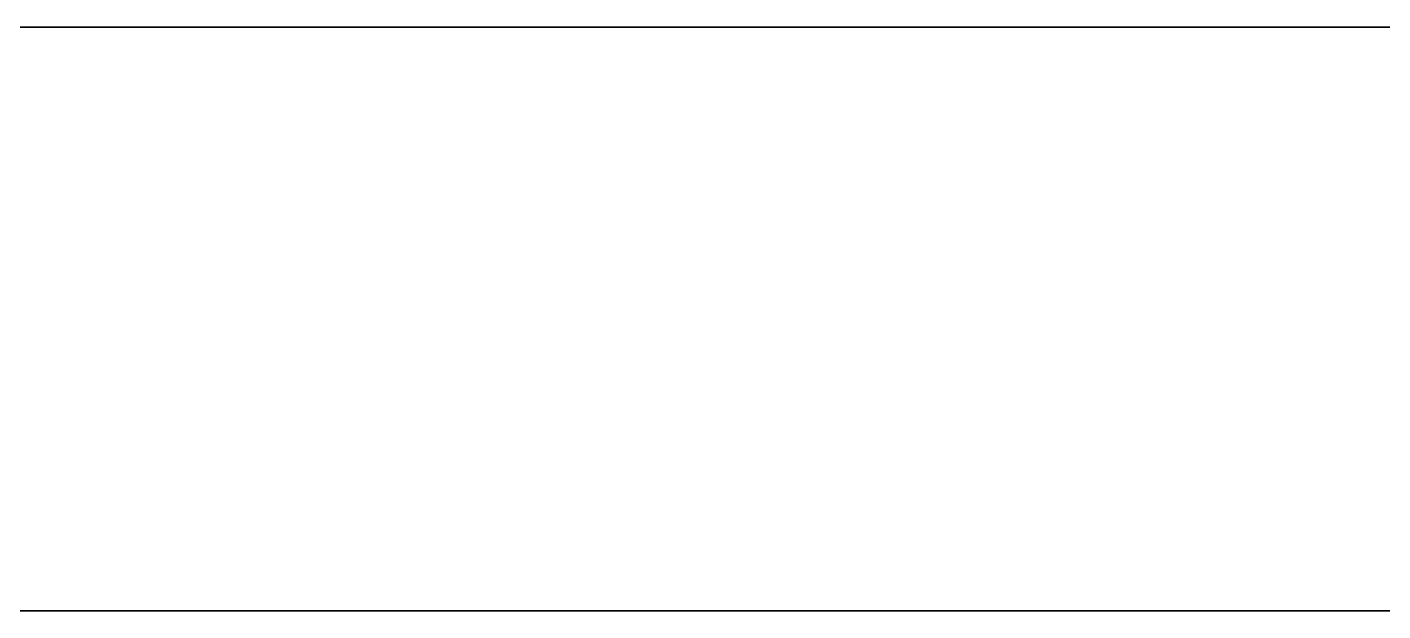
# Model space of a CAD drawing. Header units: metres. Extents: x 350990 to 353010, y 7455300 to 7456700.
# Drawn here: x 352013.3 to 352245.7, y 7455600 to 7455700 of the extents above; entities that cross this region are included whole.
import ezdxf

# ---------------------------------------------------------------- set-up
doc = ezdxf.new("R2010")
doc.units = ezdxf.units.M

msp = doc.modelspace()

# ---------------------------------------------------------------- linework, layer by layer
at = {"layer": 'BOC_M300N'}
msp.add_polyline3d([(352010, 7455700, 1290.983), (352020, 7455700, 1290.571), (352030, 7455700, 1290.406), (352040, 7455700, 1290.517), (352050, 7455700, 1290.922), (352060, 7455700, 1291.625), (352070, 7455700, 1292.615), (352080, 7455700, 1293.871), (352090, 7455700, 1295.361), (352100, 7455700, 1297.046), (352110, 7455700, 1298.879), (352120, 7455700, 1300.814), (352130, 7455700, 1302.749), (352140, 7455700, 1304.696), (352150, 7455700, 1306.621), (352160, 7455700, 1308.492), (352170, 7455700, 1310.287), (352180, 7455700, 1311.99), (352190, 7455700, 1313.593), (352200, 7455700, 1315.092), (352210, 7455700, 1316.485), (352220, 7455700, 1317.773), (352230, 7455700, 1318.952), (352240, 7455700, 1320.018), (352250, 7455700, 1320.962)], dxfattribs=at)
at = {"layer": 'BOC_M400N'}
msp.add_polyline3d([(352010, 7455600, 1288.164), (352020, 7455600, 1288.025), (352030, 7455600, 1287.756), (352040, 7455600, 1287.443), (352050, 7455600, 1287.125), (352060, 7455600, 1286.846), (352070, 7455600, 1286.655), (352080, 7455600, 1286.6), (352090, 7455600, 1286.728), (352100, 7455600, 1287.079), (352110, 7455600, 1287.685), (352120, 7455600, 1288.566), (352130, 7455600, 1289.727), (352140, 7455600, 1291.159), (352150, 7455600, 1292.839), (352160, 7455600, 1294.729), (352170, 7455600, 1296.778), (352180, 7455600, 1298.929), (352190, 7455600, 1301.115), (352200, 7455600, 1303.27), (352210, 7455600, 1305.326), (352220, 7455600, 1307.223), (352230, 7455600, 1308.909), (352240, 7455600, 1310.343), (352250, 7455600, 1311.495)], dxfattribs=at)
at = {"layer": 'BOLC_M300N'}
msp.add_polyline3d([(352010, 7455700, 1234.168), (352020, 7455700, 1235.85), (352030, 7455700, 1237.669), (352040, 7455700, 1239.651), (352050, 7455700, 1241.823), (352060, 7455700, 1244.212), (352070, 7455700, 1246.841), (352080, 7455700, 1249.724), (352090, 7455700, 1252.869), (352100, 7455700, 1256.268), (352110, 7455700, 1259.9), (352120, 7455700, 1263.726), (352130, 7455700, 1267.692), (352140, 7455700, 1271.729), (352150, 7455700, 1275.755), (352160, 7455700, 1279.681), (352170, 7455700, 1283.416), (352180, 7455700, 1286.873), (352190, 7455700, 1289.97), (352200, 7455700, 1292.641), (352210, 7455700, 1294.833), (352220, 7455700, 1296.509), (352230, 7455700, 1297.652), (352240, 7455700, 1298.26), (352250, 7455700, 1298.349)], dxfattribs=at)
at = {"layer": 'BOLC_M400N'}
msp.add_polyline3d([(352010, 7455600, 1252.981), (352020, 7455600, 1253.467), (352030, 7455600, 1253.977), (352040, 7455600, 1254.55), (352050, 7455600, 1255.22), (352060, 7455600, 1256.017), (352070, 7455600, 1256.96), (352080, 7455600, 1258.06), (352090, 7455600, 1259.317), (352100, 7455600, 1260.719), (352110, 7455600, 1262.246), (352120, 7455600, 1263.865), (352130, 7455600, 1265.535), (352140, 7455600, 1267.211), (352150, 7455600, 1268.842), (352160, 7455600, 1270.376), (352170, 7455600, 1271.767), (352180, 7455600, 1272.97), (352190, 7455600, 1273.954), (352200, 7455600, 1274.695), (352210, 7455600, 1275.181), (352220, 7455600, 1275.414), (352230, 7455600, 1275.407), (352240, 7455600, 1275.185), (352250, 7455600, 1274.783)], dxfattribs=at)
at = {"layer": 'BOX_M300N'}
msp.add_polyline3d([(352010, 7455700, 1213.591), (352020, 7455700, 1213.813), (352030, 7455700, 1214.295), (352040, 7455700, 1215.164), (352050, 7455700, 1216.531), (352060, 7455700, 1218.478), (352070, 7455700, 1221.054), (352080, 7455700, 1224.269), (352090, 7455700, 1228.091), (352100, 7455700, 1232.445), (352110, 7455700, 1237.22), (352120, 7455700, 1242.271), (352130, 7455700, 1247.43), (352140, 7455700, 1252.517), (352150, 7455700, 1257.352), (352160, 7455700, 1261.769), (352170, 7455700, 1265.624), (352180, 7455700, 1268.81), (352190, 7455700, 1271.261), (352200, 7455700, 1272.955), (352210, 7455700, 1273.914), (352220, 7455700, 1274.199), (352230, 7455700, 1273.904), (352240, 7455700, 1273.144), (352250, 7455700, 1272.048)], dxfattribs=at)
at = {"layer": 'BOX_M400N'}
msp.add_polyline3d([(352010, 7455600, 1227.189), (352020, 7455600, 1227.694), (352030, 7455600, 1228.25), (352040, 7455600, 1228.93), (352050, 7455600, 1229.798), (352060, 7455600, 1230.903), (352070, 7455600, 1232.27), (352080, 7455600, 1233.903), (352090, 7455600, 1235.773), (352100, 7455600, 1237.827), (352110, 7455600, 1239.986), (352120, 7455600, 1242.151), (352130, 7455600, 1244.21), (352140, 7455600, 1246.05), (352150, 7455600, 1247.561), (352160, 7455600, 1248.65), (352170, 7455600, 1249.252), (352180, 7455600, 1249.33), (352190, 7455600, 1248.89), (352200, 7455600, 1247.972), (352210, 7455600, 1246.658), (352220, 7455600, 1245.061), (352230, 7455600, 1243.32), (352240, 7455600, 1241.592), (352250, 7455600, 1240.038)], dxfattribs=at)
at = {"layer": 'CU_0p2_M300N'}
msp.add_polyline3d([(352010, 7455700, 1218.623), (352020, 7455700, 1218.226), (352030, 7455700, 1217.954), (352040, 7455700, 1217.79), (352050, 7455700, 1217.674), (352060, 7455700, 1217.493), (352061.904, 7455700, 1220), (352070, 7455700, 1228.643), (352080, 7455700, 1228.405), (352090, 7455700, 1227.665), (352091.718, 7455700, 1230), (352100, 7455700, 1238.869), (352110, 7455700, 1237.3), (352112.144, 7455700, 1240), (352120, 7455700, 1247.882), (352130, 7455700, 1244.493), (352135.167, 7455700, 1250), (352140, 7455700, 1254.305), (352147.665, 7455700, 1250), (352140, 7455700, 1242.541), (352137.192, 7455700, 1240), (352130, 7455700, 1233.793), (352124.956, 7455700, 1230), (352120, 7455700, 1226.026), (352111.137, 7455700, 1220), (352110, 7455700, 1219.1), (352100, 7455700, 1212), (352096.655, 7455700, 1210), (352090, 7455700, 1204.882), (352082.625, 7455700, 1200), (352080, 7455700, 1197.686), (352070.169, 7455700, 1190), (352070, 7455700, 1189.821), (352060, 7455700, 1180.447), (352059.45, 7455700, 1180), (352053.275, 7455700, 1170), (352050, 7455700, 1162.436), (352048.665, 7455700, 1160), (352045.898, 7455700, 1150), (352050, 7455700, 1142.719), (352051.417, 7455700, 1140), (352055.278, 7455700, 1130), (352057.99, 7455700, 1120), (352060, 7455700, 1111.023), (352060.156, 7455700, 1110), (352061.889, 7455700, 1100), (352064.146, 7455700, 1090), (352067.135, 7455700, 1080), (352070, 7455700, 1072.482), (352070.82, 7455700, 1070), (352074.971, 7455700, 1060), (352079.59, 7455700, 1050), (352080, 7455700, 1049.216), (352084.955, 7455700, 1040), (352090, 7455700, 1030.993), (352090.638, 7455700, 1030), (352097.447, 7455700, 1020), (352100, 7455700, 1016.318), (352105.586, 7455700, 1010), (352110, 7455700, 1005.113), (352116.373, 7455700, 1000), (352120, 7455700, 997.115), (352130, 7455700, 991.643), (352134.067, 7455700, 990), (352140, 7455700, 987.505), (352150, 7455700, 983.825), (352159.096, 7455700, 980), (352160, 7455700, 979.537), (352170, 7455700, 972.711), (352172.959, 7455700, 970), (352180, 7455700, 960.181), (352180.11, 7455700, 960), (352182.919, 7455700, 950), (352182.323, 7455700, 940), (352180, 7455700, 933.88), (352178.408, 7455700, 930), (352172.549, 7455700, 920), (352170, 7455700, 915.688), (352167.031, 7455700, 910), (352163.459, 7455700, 900), (352161.792, 7455700, 890), (352161.598, 7455700, 880), (352162.331, 7455700, 870), (352163.483, 7455700, 860), (352164.645, 7455700, 850), (352165.504, 7455700, 840), (352165.823, 7455700, 830), (352165.419, 7455700, 820), (352164.167, 7455700, 810), (352162.035, 7455700, 800), (352160, 7455700, 792.779), (352159.329, 7455700, 790), (352156.709, 7455700, 780), (352154.076, 7455700, 770), (352151.75, 7455700, 760), (352150, 7455700, 750.49), (352149.916, 7455700, 750), (352148.654, 7455700, 740), (352147.395, 7455700, 730), (352145.467, 7455700, 720), (352141.601, 7455700, 710), (352140, 7455700, 707.604), (352132.721, 7455700, 700), (352130, 7455700, 698.171), (352120, 7455700, 693.954), (352110, 7455700, 692.071), (352100, 7455700, 691.801), (352090, 7455700, 692.867), (352080, 7455700, 695.204), (352070, 7455700, 698.788), (352067.163, 7455700, 700), (352060, 7455700, 703.176), (352050, 7455700, 707.708), (352043.612, 7455700, 710), (352040, 7455700, 711.311), (352030, 7455700, 712.774), (352020, 7455700, 711.745), (352014.647, 7455700, 710), (352010, 7455700, 708.411)], dxfattribs=at)
msp.add_polyline3d([(352090, 7455700, 1245.997), (352089.597, 7455700, 1250), (352090, 7455700, 1250.406), (352100, 7455700, 1250.052), (352100.677, 7455700, 1250), (352100, 7455700, 1249.539)], close=True, dxfattribs=at)
at = {"layer": 'CU_0p4_M300N'}
msp.add_polyline3d([(352010, 7455700, 924.6), (352020, 7455700, 921.75), (352023.113, 7455700, 920), (352030, 7455700, 915.868), (352036.819, 7455700, 910), (352040, 7455700, 907.096), (352047.84, 7455700, 900), (352050, 7455700, 897.998), (352060, 7455700, 891.136), (352062.601, 7455700, 890), (352070, 7455700, 887.083), (352080, 7455700, 885.055), (352090, 7455700, 883.536), (352100, 7455700, 881.163), (352102.552, 7455700, 880), (352110, 7455700, 876.611), (352117.65, 7455700, 870), (352120, 7455700, 867.595), (352124.747, 7455700, 860), (352129.053, 7455700, 850), (352130, 7455700, 846.132), (352131.234, 7455700, 840), (352131.663, 7455700, 830), (352130.492, 7455700, 820), (352130, 7455700, 818.107), (352127.338, 7455700, 810), (352122.502, 7455700, 800), (352120, 7455700, 795.573), (352114.774, 7455700, 790), (352110, 7455700, 784.719), (352100, 7455700, 780.963), (352090, 7455700, 784.338), (352084.276, 7455700, 790), (352080, 7455700, 794.112), (352075.287, 7455700, 800), (352070, 7455700, 806.337), (352066.655, 7455700, 810), (352060, 7455700, 816.834), (352055.073, 7455700, 820), (352050, 7455700, 823.027), (352040, 7455700, 824.161), (352030, 7455700, 820.931), (352028.695, 7455700, 820), (352020, 7455700, 813.258), (352017.214, 7455700, 810), (352010.169, 7455700, 800)], dxfattribs=at)
msp.add_polyline3d([(352030, 7455700, 1005.868), (352029.567, 7455700, 1010), (352030, 7455700, 1012.558), (352033.081, 7455700, 1020), (352040, 7455700, 1025.111), (352050, 7455700, 1020.563), (352050.427, 7455700, 1020), (352055.675, 7455700, 1010), (352058.039, 7455700, 1000), (352054.847, 7455700, 990), (352050, 7455700, 985.524), (352040, 7455700, 986.601), (352036.945, 7455700, 990), (352031.116, 7455700, 1000)], close=True, dxfattribs=at)
at = {"layer": 'PHY_M300N'}
for points in [[(352010, 7455700, 1299.612), (352015.584, 7455700, 1300), (352020, 7455700, 1300.307), (352030, 7455700, 1301.122), (352040, 7455700, 1302.053), (352050, 7455700, 1303.094), (352060, 7455700, 1304.237), (352070, 7455700, 1305.471), (352080, 7455700, 1306.784), (352090, 7455700, 1308.164), (352100, 7455700, 1309.595), (352102.76, 7455700, 1310), (352110, 7455700, 1311.062), (352120, 7455700, 1312.549), (352130, 7455700, 1314.038), (352140, 7455700, 1315.512), (352150, 7455700, 1316.953), (352160, 7455700, 1318.004), (352166.752, 7455700, 1310), (352165.436, 7455700, 1300), (352163.542, 7455700, 1290), (352161.149, 7455700, 1280), (352160, 7455700, 1275.91), (352158.29, 7455700, 1270), (352155.049, 7455700, 1260), (352151.547, 7455700, 1250), (352150, 7455700, 1245.75), (352147.748, 7455700, 1240), (352143.764, 7455700, 1230), (352140, 7455700, 1220.528), (352139.767, 7455700, 1220), (352135.545, 7455700, 1210), (352131.521, 7455700, 1200), (352130, 7455700, 1195.847), (352127.561, 7455700, 1190), (352123.863, 7455700, 1180), (352129.127, 7455700, 1170), (352130, 7455700, 1168.636), (352135.253, 7455700, 1160), (352140, 7455700, 1153.586), (352142.506, 7455700, 1150), (352150, 7455700, 1140.878), (352150.674, 7455700, 1140), (352159.385, 7455700, 1130), (352160, 7455700, 1129.366), (352168.312, 7455700, 1120), (352170, 7455700, 1118.248), (352177.199, 7455700, 1110), (352180, 7455700, 1106.972), (352185.808, 7455700, 1100), (352190, 7455700, 1095.156), (352194.016, 7455700, 1090), (352200, 7455700, 1082.495), (352201.799, 7455700, 1080), (352209.106, 7455700, 1070), (352210, 7455700, 1068.789), (352215.92, 7455700, 1060), (352220, 7455700, 1054.016), (352222.533, 7455700, 1050), (352228.95, 7455700, 1040), (352230, 7455700, 1038.395), (352235.187, 7455700, 1030), (352240, 7455700, 1022.495), (352241.54, 7455700, 1020), (352247.981, 7455700, 1010)], [(352250, 7455700, 888.907), (352240, 7455700, 889.265), (352230, 7455700, 889.245), (352220, 7455700, 888.454), (352210, 7455700, 886.599), (352200, 7455700, 883.701), (352190, 7455700, 880.225), (352189.283, 7455700, 880), (352180, 7455700, 877.079), (352170, 7455700, 875.353), (352160, 7455700, 876.083), (352150, 7455700, 879.951), (352149.931, 7455700, 880), (352140, 7455700, 887.099), (352137.031, 7455700, 890), (352130, 7455700, 896.9), (352127.224, 7455700, 900), (352120, 7455700, 908.049), (352118.196, 7455700, 910), (352110, 7455700, 918.778), (352108.592, 7455700, 920), (352100, 7455700, 927.338), (352094.897, 7455700, 930), (352090, 7455700, 932.498), (352080, 7455700, 933.765), (352070, 7455700, 931.444), (352067.069, 7455700, 930), (352060, 7455700, 926.47), (352050, 7455700, 920.374), (352049.309, 7455700, 920), (352040, 7455700, 914.833), (352030, 7455700, 911.649), (352020, 7455700, 911.994), (352010, 7455700, 916.223)]]:
    msp.add_polyline3d(points, dxfattribs=at)
at = {"layer": 'PHY_M400N'}
for points in [[(352010, 7455600, 1035.74), (352020, 7455600, 1032.242), (352025.744, 7455600, 1030), (352030, 7455600, 1028.463), (352040, 7455600, 1024.44), (352050, 7455600, 1020.193), (352050.423, 7455600, 1020), (352060, 7455600, 1015.696), (352070, 7455600, 1010.99), (352072.008, 7455600, 1010), (352080, 7455600, 1005.992), (352090, 7455600, 1000.756), (352091.399, 7455600, 1000), (352100, 7455600, 995.149), (352108.809, 7455600, 990), (352110, 7455600, 989.265), (352120, 7455600, 982.963), (352124.619, 7455600, 980), (352130, 7455600, 976.341), (352139.28, 7455600, 970), (352140, 7455600, 969.481), (352150, 7455600, 962.396), (352153.464, 7455600, 960), (352160, 7455600, 955.349), (352167.908, 7455600, 950), (352170, 7455600, 948.57), (352180, 7455600, 942.181), (352183.68, 7455600, 940), (352190, 7455600, 936.332), (352200, 7455600, 931.078), (352202.189, 7455600, 930), (352210, 7455600, 926.295), (352220, 7455600, 921.958), (352224.722, 7455600, 920), (352230, 7455600, 917.889), (352240, 7455600, 913.969), (352250, 7455600, 910.177)], [(352248.34, 7455600, 830), (352240.159, 7455600, 840), (352240, 7455600, 840.182), (352231.218, 7455600, 850), (352230, 7455600, 851.298), (352220.408, 7455600, 860), (352220, 7455600, 860.358), (352210, 7455600, 866.701), (352200.729, 7455600, 870), (352200, 7455600, 870.255), (352190, 7455600, 871.218), (352180, 7455600, 870.357), (352177.905, 7455600, 870), (352170, 7455600, 868.63), (352160, 7455600, 867.01), (352150, 7455600, 866.182), (352140, 7455600, 866.38), (352130, 7455600, 867.377), (352120, 7455600, 868.591), (352110, 7455600, 869.277), (352100, 7455600, 868.763), (352090, 7455600, 866.672), (352080, 7455600, 863.083), (352073.119, 7455600, 860), (352070, 7455600, 858.531), (352060, 7455600, 853.926), (352050, 7455600, 850.52), (352045.557, 7455600, 850), (352040, 7455600, 849.312), (352035.694, 7455600, 850), (352030, 7455600, 850.885), (352020, 7455600, 854.934), (352010.97, 7455600, 860)]]:
    msp.add_polyline3d(points, dxfattribs=at)
at = {"layer": 'POT_M300N'}
for points in [[(352010, 7455700, 933.147), (352020, 7455700, 932.2), (352029.323, 7455700, 930), (352030, 7455700, 929.831), (352040, 7455700, 925.76), (352050, 7455700, 920.037), (352050.05, 7455700, 920), (352060, 7455700, 912.217), (352062.349, 7455700, 910), (352070, 7455700, 902.282), (352071.972, 7455700, 900), (352080, 7455700, 890.185), (352080.137, 7455700, 890), (352087.287, 7455700, 880), (352090, 7455700, 876.123), (352094.072, 7455700, 870), (352100, 7455700, 861.153), (352100.757, 7455700, 860), (352107.424, 7455700, 850), (352110, 7455700, 846.283), (352114.4, 7455700, 840), (352120, 7455700, 832.414), (352121.835, 7455700, 830), (352129.813, 7455700, 820), (352130, 7455700, 819.773), (352138.353, 7455700, 810), (352140, 7455700, 808.122), (352147.383, 7455700, 800), (352150, 7455700, 797.107), (352156.595, 7455700, 790), (352160, 7455700, 786.162), (352165.507, 7455700, 780), (352170, 7455700, 774.462), (352173.563, 7455700, 770), (352180, 7455700, 760.486), (352180.316, 7455700, 760), (352185.459, 7455700, 750), (352189.062, 7455700, 740), (352190, 7455700, 735.716), (352191.156, 7455700, 730), (352191.91, 7455700, 720), (352191.524, 7455700, 710), (352190.155, 7455700, 700), (352190, 7455700, 699.314), (352187.799, 7455700, 690), (352184.679, 7455700, 680), (352180.967, 7455700, 670), (352180, 7455700, 667.687), (352176.457, 7455700, 660), (352171.551, 7455700, 650), (352170, 7455700, 646.91), (352166.06, 7455700, 640), (352160.544, 7455700, 630), (352160, 7455700, 628.938), (352154.769, 7455700, 620), (352150, 7455700, 610.382), (352149.787, 7455700, 610), (352145.444, 7455700, 600), (352142.641, 7455700, 590), (352141.395, 7455700, 580), (352141.714, 7455700, 570), (352143.616, 7455700, 560), (352147.144, 7455700, 550), (352150, 7455700, 544.545), (352152.372, 7455700, 540), (352159.56, 7455700, 530), (352160, 7455700, 529.52), (352168.975, 7455700, 520), (352170, 7455700, 519.12), (352180, 7455700, 510.711), (352180.847, 7455700, 510), (352190, 7455700, 503.505), (352194.884, 7455700, 500), (352200, 7455700, 496.776), (352210, 7455700, 490.235), (352210.337, 7455700, 490), (352220, 7455700, 483.809), (352225.521, 7455700, 480), (352230, 7455700, 477.072), (352239.849, 7455700, 470), (352240, 7455700, 469.894), (352250, 7455700, 462.134)], [(352250, 7455700, 290.1), (352240, 7455700, 290.097), (352230, 7455700, 290.095), (352220, 7455700, 290.092), (352210, 7455700, 290.09), (352200, 7455700, 290.088), (352190, 7455700, 290.085), (352180, 7455700, 290.082), (352170, 7455700, 290.079), (352160, 7455700, 290.076), (352150, 7455700, 290.074), (352140, 7455700, 290.071), (352130, 7455700, 290.068), (352120, 7455700, 290.066), (352110, 7455700, 290.064), (352100, 7455700, 290.062), (352090, 7455700, 290.061), (352080, 7455700, 290.06), (352070, 7455700, 290.06), (352060, 7455700, 290.06), (352050, 7455700, 290.061), (352040, 7455700, 290.062), (352030, 7455700, 290.063), (352020, 7455700, 290.065), (352010, 7455700, 290.068)]]:
    msp.add_polyline3d(points, dxfattribs=at)
at = {"layer": 'POT_M400N'}
for points in [[(352250, 7455600, 290.509), (352240, 7455600, 290.509), (352230, 7455600, 290.52), (352220, 7455600, 290.534), (352210, 7455600, 290.544), (352200, 7455600, 290.542), (352190, 7455600, 290.523), (352180, 7455600, 290.486), (352170, 7455600, 290.438), (352160, 7455600, 290.386), (352150, 7455600, 290.338), (352140, 7455600, 290.295), (352130, 7455600, 290.26), (352120, 7455600, 290.232), (352110, 7455600, 290.211), (352100, 7455600, 290.195), (352090, 7455600, 290.185), (352080, 7455600, 290.179), (352070, 7455600, 290.177), (352060, 7455600, 290.179), (352050, 7455600, 290.187), (352040, 7455600, 290.201), (352030, 7455600, 290.223), (352020, 7455600, 290.259), (352010, 7455600, 290.317)], [(352010, 7455600, 505.72), (352014.957, 7455600, 500), (352020, 7455600, 494.214), (352023.594, 7455600, 490), (352030, 7455600, 482.633), (352032.313, 7455600, 480), (352040, 7455600, 471.51), (352041.425, 7455600, 470), (352050, 7455600, 461.232), (352051.295, 7455600, 460), (352060, 7455600, 452), (352062.411, 7455600, 450), (352070, 7455600, 443.87), (352075.471, 7455600, 440), (352080, 7455600, 436.834), (352090, 7455600, 430.855), (352091.708, 7455600, 430), (352100, 7455600, 425.765), (352110, 7455600, 421.697), (352115.516, 7455600, 420), (352120, 7455600, 418.533), (352130, 7455600, 416.269), (352140, 7455600, 414.971), (352150, 7455600, 414.568), (352160, 7455600, 414.936), (352170, 7455600, 415.867), (352180, 7455600, 417.067), (352190, 7455600, 418.161), (352200, 7455600, 418.73), (352210, 7455600, 418.362), (352220, 7455600, 416.705), (352230, 7455600, 413.485), (352237, 7455600, 410), (352240, 7455600, 408.318), (352250, 7455600, 400.651)]]:
    msp.add_polyline3d(points, dxfattribs=at)
at = {"layer": 'PRO_M300N'}
for points in [[(352010, 7455700, 1299.612), (352015.584, 7455700, 1300), (352020, 7455700, 1300.307), (352030, 7455700, 1301.122), (352040, 7455700, 1302.053), (352050, 7455700, 1303.094), (352060, 7455700, 1304.237), (352070, 7455700, 1305.471), (352080, 7455700, 1306.784), (352090, 7455700, 1308.164), (352100, 7455700, 1309.595), (352102.76, 7455700, 1310), (352110, 7455700, 1311.062), (352120, 7455700, 1312.549), (352130, 7455700, 1314.038), (352140, 7455700, 1315.512), (352150, 7455700, 1316.953), (352160, 7455700, 1318.344), (352170, 7455700, 1319.667), (352172.681, 7455700, 1320), (352180, 7455700, 1320.908), (352190, 7455700, 1322.051), (352200, 7455700, 1323.081), (352210, 7455700, 1323.988), (352220, 7455700, 1324.759), (352230, 7455700, 1325.387), (352240, 7455700, 1325.863), (352250, 7455700, 1326.185)], [(352250, 7455700, 290.01), (352240, 7455700, 290.01), (352230, 7455700, 290.01), (352220, 7455700, 290.01), (352210, 7455700, 290.01), (352200, 7455700, 290.01), (352190, 7455700, 290.01), (352180, 7455700, 290.01), (352170, 7455700, 290.01), (352160, 7455700, 290.01), (352150, 7455700, 290.01), (352140, 7455700, 290.01), (352130, 7455700, 290.01), (352120, 7455700, 290.01), (352110, 7455700, 290.01), (352100, 7455700, 290.01), (352090, 7455700, 290.01), (352080, 7455700, 290.01), (352070, 7455700, 290.01), (352060, 7455700, 290.01), (352050, 7455700, 290.01), (352040, 7455700, 290.01), (352030, 7455700, 290.01), (352020, 7455700, 290.01), (352010, 7455700, 290.01)]]:
    msp.add_polyline3d(points, dxfattribs=at)
at = {"layer": 'PRO_M400N'}
for points in [[(352010, 7455600, 1294.246), (352020, 7455600, 1294.951), (352030, 7455600, 1295.677), (352040, 7455600, 1296.427), (352050, 7455600, 1297.204), (352060, 7455600, 1298.012), (352070, 7455600, 1298.852), (352080, 7455600, 1299.725), (352083.039, 7455600, 1300), (352090, 7455600, 1300.631), (352100, 7455600, 1301.568), (352110, 7455600, 1302.536), (352120, 7455600, 1303.529), (352130, 7455600, 1304.544), (352140, 7455600, 1305.574), (352150, 7455600, 1306.613), (352160, 7455600, 1307.654), (352170, 7455600, 1308.686), (352180, 7455600, 1309.702), (352183.012, 7455600, 1310), (352190, 7455600, 1310.691), (352200, 7455600, 1311.643), (352210, 7455600, 1312.546), (352220, 7455600, 1313.391), (352230, 7455600, 1314.167), (352240, 7455600, 1314.864), (352250, 7455600, 1315.472)], [(352250, 7455600, 290.01), (352240, 7455600, 290.01), (352230, 7455600, 290.01), (352220, 7455600, 290.01), (352210, 7455600, 290.01), (352200, 7455600, 290.01), (352190, 7455600, 290.01), (352180, 7455600, 290.01), (352170, 7455600, 290.01), (352160, 7455600, 290.01), (352150, 7455600, 290.01), (352140, 7455600, 290.01), (352130, 7455600, 290.01), (352120, 7455600, 290.01), (352110, 7455600, 290.01), (352100, 7455600, 290.01), (352090, 7455600, 290.01), (352080, 7455600, 290.01), (352070, 7455600, 290.01), (352060, 7455600, 290.01), (352050, 7455600, 290.01), (352040, 7455600, 290.01), (352030, 7455600, 290.01), (352020, 7455600, 290.01), (352010, 7455600, 290.01)]]:
    msp.add_polyline3d(points, dxfattribs=at)
at = {"layer": 'TOH_M300N'}
msp.add_polyline3d([(352010, 7455700, 1132.281), (352020, 7455700, 1135.517), (352030, 7455700, 1139.465), (352040, 7455700, 1144.123), (352050, 7455700, 1149.462), (352060, 7455700, 1155.427), (352070, 7455700, 1161.937), (352080, 7455700, 1168.882), (352090, 7455700, 1176.131), (352100, 7455700, 1183.532), (352110, 7455700, 1190.918), (352120, 7455700, 1198.115), (352130, 7455700, 1204.951), (352140, 7455700, 1211.265), (352150, 7455700, 1216.915), (352160, 7455700, 1221.794), (352170, 7455700, 1225.835), (352180, 7455700, 1229.015), (352190, 7455700, 1231.364), (352200, 7455700, 1232.953), (352210, 7455700, 1233.892), (352220, 7455700, 1234.318), (352230, 7455700, 1234.381), (352240, 7455700, 1234.228), (352250, 7455700, 1233.997)], dxfattribs=at)
at = {"layer": 'TOH_M400N'}
msp.add_polyline3d([(352010, 7455600, 1178.534), (352020, 7455600, 1179.978), (352030, 7455600, 1181.857), (352040, 7455600, 1184.166), (352050, 7455600, 1186.875), (352060, 7455600, 1189.923), (352070, 7455600, 1193.226), (352080, 7455600, 1196.679), (352090, 7455600, 1200.164), (352100, 7455600, 1203.554), (352110, 7455600, 1206.722), (352120, 7455600, 1209.553), (352130, 7455600, 1211.943), (352140, 7455600, 1213.817), (352150, 7455600, 1215.126), (352160, 7455600, 1215.86), (352170, 7455600, 1216.041), (352180, 7455600, 1215.734), (352190, 7455600, 1215.033), (352200, 7455600, 1214.059), (352210, 7455600, 1212.951), (352220, 7455600, 1211.854), (352230, 7455600, 1210.907), (352240, 7455600, 1210.235), (352250, 7455600, 1209.933)], dxfattribs=at)
at = {"layer": 'TOPO_M300N'}
msp.add_polyline3d([(352010, 7455700, 1299.612), (352020, 7455700, 1300.307), (352030, 7455700, 1301.122), (352040, 7455700, 1302.053), (352050, 7455700, 1303.094), (352060, 7455700, 1304.237), (352070, 7455700, 1305.471), (352080, 7455700, 1306.784), (352090, 7455700, 1308.164), (352100, 7455700, 1309.595), (352110, 7455700, 1311.062), (352120, 7455700, 1312.549), (352130, 7455700, 1314.038), (352140, 7455700, 1315.512), (352150, 7455700, 1316.953), (352160, 7455700, 1318.344), (352170, 7455700, 1319.667), (352180, 7455700, 1320.908), (352190, 7455700, 1322.051), (352200, 7455700, 1323.081), (352210, 7455700, 1323.988), (352220, 7455700, 1324.759), (352230, 7455700, 1325.387), (352240, 7455700, 1325.863), (352250, 7455700, 1326.185)], dxfattribs=at)
at = {"layer": 'TOPO_M400N'}
msp.add_polyline3d([(352010, 7455600, 1294.246), (352020, 7455600, 1294.951), (352030, 7455600, 1295.677), (352040, 7455600, 1296.427), (352050, 7455600, 1297.204), (352060, 7455600, 1298.012), (352070, 7455600, 1298.852), (352080, 7455600, 1299.725), (352090, 7455600, 1300.631), (352100, 7455600, 1301.568), (352110, 7455600, 1302.536), (352120, 7455600, 1303.529), (352130, 7455600, 1304.544), (352140, 7455600, 1305.574), (352150, 7455600, 1306.613), (352160, 7455600, 1307.654), (352170, 7455600, 1308.686), (352180, 7455600, 1309.702), (352190, 7455600, 1310.691), (352200, 7455600, 1311.643), (352210, 7455600, 1312.546), (352220, 7455600, 1313.391), (352230, 7455600, 1314.167), (352240, 7455600, 1314.864), (352250, 7455600, 1315.472)], dxfattribs=at)

doc.saveas('drawing.dxf')
